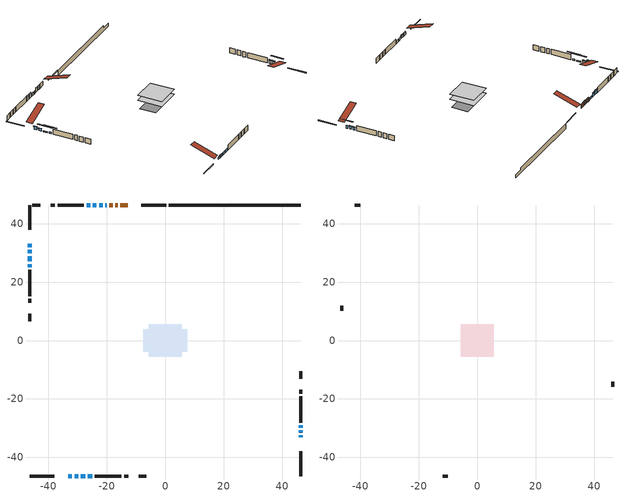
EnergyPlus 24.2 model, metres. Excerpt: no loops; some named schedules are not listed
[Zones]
conditioned space
 floor outside (Floor1 construction): -1.18,-1.18 -1.18,1.18 1.18,1.18 1.18,-1.18 z1.62
 floor outside (Floor2 construction): -0.34,-0.34 -0.34,0.34 0.34,0.34 0.34,-0.34 z1.62
 floor adiabatic (AdiabaticFloorConstruction): -5.59,-5.59 -5.59,5.59 5.59,5.59 5.59,-5.59 z1.62
 floor foundation (Slab1 construction): -7.51,-3.76 -7.51,3.76 7.51,3.76 7.51,-3.76 z-0.82
 wall outside (RimJoist1 construction): 0.3,46.34 -8.16,46.34 / -46.34,-46.34 -37.88,-46.34 / -46.34,46.34 -46.34,37.88 / 46.34,-46.34 46.34,-37.88 z1.62:1.92
 wall outside (AdiabaticWallConstruction 1): -12.89,46.34 -15.31,46.34 / -16.24,46.34 -17.08,46.34 / -18.01,46.34 -19.15,46.34 z1.62:3.65
 wall outside (AdiabaticWallConstruction): -20.07,46.34 -20.46,46.34 / -28.86,-46.34 -27.37,-46.34 / 46.34,-33.15 46.34,-32.39 / -26.44,-46.34 -24.95,-46.34 z1.62:2.84; -33.15,-46.34 -31.93,-46.34 / -31,-46.34 -29.78,-46.34 / -46.34,31 -46.34,29.78 z1.62:2.64; -46.34,33.15 -46.34,31.93 / 46.34,-31.46 46.34,-30.7 / 46.34,-29.77 46.34,-29.01 z1.62:3.04; -46.34,28.86 -46.34,27.03 z1.62:2.03; -46.34,26.1 -46.34,25.08 z1.62:2.33; -21.39,46.34 -22.61,46.34 z1.62:2.44; -23.53,46.34 -24.75,46.34 / -25.68,46.34 -26.9,46.34 z1.62:3.45
 wall outside (Wall1 construction): -27.83,46.34 -36.84,46.34 / -24.03,-46.34 -15.02,-46.34 / -46.34,24.15 -46.34,15.15 / 46.34,-28.08 46.34,-19.07 z1.62:4.06
 wall outside (Wall2 construction): -37.77,46.34 -39.12,46.34 / -14.09,-46.34 -12.74,-46.34 / -46.34,14.22 -46.34,12.87 / 46.34,-18.14 46.34,-16.79 z1.62:4.06
 wall outside (Wall4 construction): -42.77,46.34 -45.41,46.34 / -9.08,-46.34 -6.45,-46.34 / -46.34,9.21 -46.34,6.58 / 46.34,-13.14 46.34,-10.5 z1.62:4.06
 wall foundation (FoundationWall1 construction): 1.23,46.34,-0.82 1.23,46.34,1.62 41.83,46.34,1.62 41.83,46.34,0.58 46.34,46.34,0.58 46.34,46.34,-0.82
 window (WindowConstruction 9): -20.08,46.34 -20.46,46.34 z1.62:2.84
 window (WindowConstruction 5): -33.15,-46.34 -31.93,-46.34 z1.62:2.63
 window (WindowConstruction 6): -31,-46.34 -29.78,-46.34 z1.62:2.63
 window (WindowConstruction 7): -46.34,33.15 -46.34,31.93 z1.62:3.04
 window (WindowConstruction 8): -46.34,31 -46.34,29.78 z1.62:2.63
 window (WindowConstruction 14): -28.86,-46.34 -27.37,-46.34 z1.62:2.84
 window (WindowConstruction 11): 46.34,-33.15 46.34,-32.39 z1.62:2.84
 window (WindowConstruction 12): -46.34,28.86 -46.34,27.03 z1.62:2.03
 window (WindowConstruction 10): -26.44,-46.34 -24.95,-46.34 z1.62:2.84
 window (WindowConstruction 13): -46.34,26.1 -46.34,25.08 z1.62:2.33
 window (WindowConstruction): 46.34,-31.46 46.34,-30.7 z1.62:3.04
 window (WindowConstruction 1): 46.34,-29.77 46.34,-29.01 z1.62:3.04
 window (WindowConstruction 2): -21.39,46.34 -22.61,46.34 z1.62:2.43
 window (WindowConstruction 3): -23.53,46.34 -24.75,46.34 z1.62:3.45
 window (WindowConstruction 4): -25.68,46.34 -26.9,46.34 z1.62:3.45
 door (Door): -12.89,46.34 -15.31,46.34 z1.62:3.65
 door (Door 1): -16.24,46.34 -17.08,46.34 z1.62:3.65
 door (Door 2): -18.01,46.34 -19.15,46.34 z1.62:3.65
 ceiling adiabatic (AdiabaticFloorConstruction): 5.59,-5.59 5.59,5.59 -5.59,5.59 -5.59,-5.59 z1.62
attic - vented
 floor to conditioned space (Floor3 construction Reversed): -5.59,-5.59 -5.59,5.59 5.59,5.59 5.59,-5.59 z4.06
 wall outside (Wall3 construction): -40.05,46.34 -41.84,46.34 / -11.81,-46.34 -10.01,-46.34 / -46.34,11.94 -46.34,10.14 / 46.34,-15.86 46.34,-14.07 z1.62:4.06
 roof outside (Roof1 construction): -11.96,46.34,4.06 -11.96,35.45,7.69 -9.09,35.45,7.69 -9.09,46.34,4.06; -34.08,-46.34,4.06 -34.08,-35.45,7.69 -36.95,-35.45,7.69 -36.95,-46.34,4.06; -46.34,34.08,4.06 -35.45,34.08,7.69 -35.45,36.95,7.69 -46.34,36.95,4.06; 46.34,-34.08,4.06 35.45,-34.08,7.69 35.45,-36.95,7.69 46.34,-36.95,4.06
shading: -31.73,-46.34 -33.35,-46.34 -33.35,-46.75 -31.73,-46.75 z2.84; -29.58,-46.34 -31.2,-46.34 -31.2,-46.75 -29.58,-46.75 z2.84; -46.34,31.73 -46.34,33.35 -46.75,33.35 -46.75,31.73 z3.24; -46.34,29.58 -46.34,31.2 -46.75,31.2 -46.75,29.58 z2.84; 46.34,-29.75 46.34,-35.79 46.75,-35.79 46.75,-29.75 z5.48; -46.34,24.39 -46.34,31.49 -46.75,31.49 -46.75,24.39 z4.66; -46.34,22.44 -46.34,28.74 -46.75,28.74 -46.75,22.44 z4.97; 46.34,-30.5 46.34,-31.66 46.75,-31.66 46.75,-30.5 z3.24; 46.34,-28.81 46.34,-29.97 46.75,-29.97 46.75,-28.81 z3.24; -22.81,46.34 -21.19,46.34 -21.19,46.75 -22.81,46.75 z2.63; -24.96,46.34 -23.33,46.34 -23.33,46.75 -24.96,46.75 z3.65; -27.1,46.34 -25.48,46.34 -25.48,46.75 -27.1,46.75 z3.65
[Building]
Building 1: Terrain=Suburbs
[Site:Location]
Edmonton Intl AP_AB: Latitude {deg}=53.31; Longitude {deg}=-113.58; Time Zone {hr}=-7; Elevation {m}=723; Keep Site Location Information=Yes
[Site:GroundTemperature:Shallow]
-1.56185, -3.61833, -3.78302, -2.80711, 1.11059, 5.01004, 8.39065, 10.5322, 10.7141, 8.97234, 5.67794, 1.89811
[Site:WaterMainsTemperature]
Calculation Method=Schedule; Temperature Schedule=mains temperature schedule
[Material] Roughness=Rough; Thermal Absorptance=0.9
Name | Thickness {m} | Conductivity {W/m-K} | Density {kg/m3} | Specific Heat {J/kg-K} | Solar Absorptance | Visible Absorptance
asphalt or fiberglass shingles | 0.00635 | 0.162714 | 1121.4 | 1465.45 | 0.4 | 0.4
ceiling loosefill ins | 0.169333 | 0.0480833 | 16.02 | 1046.75 | 0.7 | 0.7
ceiling stud and cavity | 0.1397 | 0.137024 | 65.682 | 1177.47 | 0.7 | 0.7
concrete 4.0 in. | 0.1016 | 1.803125 | 2242.8 | 837.4 | 0.7 | 0.7
concrete 8.0 in. | 0.2032 | 1.803125 | 2242.8 | 837.4 | 0.7 | 0.7
door material | 0.04445 | 0.053851 | 512.64 | 1214.23 | 0.7 | 0.7
exterior vertical ins | 0.0133026 | 0.029427 | 32.04 | 1214.23 | 0.7 | 0.7
floor covering | 0.0127 | 0.0433444 | 54.468 | 1339.84 | 0.6 | 0.6
floor rigid ins; rim joist rigid ins; wall rigid ins | 0.051816 | 0.029427 | 32.04 | 1214.23 | 0.7 | 0.7
floor rigid ins 1; wall rigid ins 1 | 0.512978 | 0.029427 | 32.04 | 1214.23 | 0.7 | 0.7
floor stud and cavity | 0.1397 | 0.0936471 | 92.3553 | 1139.71 | 0.7 | 0.7
floor stud and cavity 1 | 0.1397 | 0.0918049 | 92.3553 | 1139.71 | 0.7 | 0.7
floor stud and cavity 2 | 0.1397 | 1.75129 | 37.0049 | 1207.88 | 0.7 | 0.7
furniture material conditioned space 1 | 0.1524 | 0.115458 | 640.8 | 1214.23 | 0.6 | 0.6
gypsum board | 0.0127 | 0.160291 | 801 | 837.4 | 0.6 | 0.6
gypsum board 1 | 0.0127 | 0.160291 | 801 | 837.4 | 0.7 | 0.7
osb sheathing 0.5 in. | 0.0127 | 0.115458 | 512.64 | 1214.23 | 0.7 | 0.7
osb sheathing 0.75 in. | 0.01905 | 0.115458 | 512.64 | 1214.23 | 0.7 | 0.7
osb sheathing 2.0 in. | 0.0508 | 0.115458 | 512.64 | 1214.23 | 0.7 | 0.7
rim joist stud and cavity | 0.0508 | 0.0413573 | 125.044 | 1163.47 | 0.6 | 0.6
wall stud and cavity | 0.1397 | 0.215597 | 139.0536 | 1170.24 | 0.7 | 0.7
wall stud and cavity 1 | 0.1397 | 0.32384 | 139.0536 | 1170.24 | 0.7 | 0.7
wall stud and cavity 2 | 0.0889 | 6.1454 | 50.32683 | 1063.81 | 0.6 | 0.6
wall stud and cavity 3 | 0.1397 | 0.111942 | 139.0536 | 1170.24 | 0.7 | 0.7
wall stud and cavity 4 | 0.0889 | 0.380278 | 52.3479 | 1209.89 | 0.7 | 0.7
wall stud and cavity 5 | 0.0889 | 0.391764 | 83.0341 | 1211.67 | 0.7 | 0.7
wood siding | 0.0254 | 0.102417 | 544.68 | 1172.36 | 0.4 | 0.4
wood siding 1 | 0.00254 | 0.102417 | 544.68 | 1172.36 | 0.4 | 0.4
wood siding 2; wood siding 3; wood siding 4 | 0.0254 | 0.102417 | 544.68 | 1172.36 | 0.7 | 0.7
[WindowMaterial:SimpleGlazingSystem]
Name | U-Factor {W/m2-K} | Solar Heat Gain Coefficient
WindowMaterial | 2.99401 | 0.54
WindowMaterial 1 | 2.94348 | 0.65
WindowMaterial 10 | 3.00537 | 0.52
WindowMaterial 11 | 5.58658 | 0.47
WindowMaterial 12 | 3.023535 | 0.5
WindowMaterial 2 | 3.00196 | 0.53
WindowMaterial 3 | 2.904297 | 0.68
WindowMaterial 4 | 2.99855 | 0.53
WindowMaterial 5 | 2.992306 | 0.55
WindowMaterial 6 | 2.929848 | 0.66
WindowMaterial 7 | 3.00991 | 0.51
WindowMaterial 8 | 3.324469 | 0.54
WindowMaterial 9 | 3.310274 | 0.62
[Construction]
AdiabaticFloorConstruction: floor stud and cavity 2, floor rigid ins 1, osb sheathing 0.75 in., floor covering
AdiabaticWallConstruction: wood siding 3, wall rigid ins 1, wall stud and cavity 4, gypsum board
AdiabaticWallConstruction 1: wood siding 4, wall rigid ins 1, wall stud and cavity 4, gypsum board
Door; Door 1; Door 2: door material
Floor1 construction: floor stud and cavity, floor rigid ins, osb sheathing 0.75 in., floor covering
Floor2 construction: floor stud and cavity 1, floor rigid ins, osb sheathing 0.75 in., floor covering
Floor3 construction Reversed: gypsum board, ceiling stud and cavity, ceiling loosefill ins
FoundationWall1 construction: concrete 8.0 in., gypsum board 1
furniture construction conditioned space 1: furniture material conditioned space 1
PartitionWallConstruction: gypsum board, wall stud and cavity 5, gypsum board
RimJoist1 construction: wood siding 2, rim joist rigid ins, osb sheathing 2.0 in., rim joist stud and cavity
Roof1 construction: asphalt or fiberglass shingles
Slab1 construction: concrete 4.0 in.
Wall1 construction: wood siding, wall rigid ins, osb sheathing 0.5 in., wall stud and cavity, gypsum board
Wall2 construction: wood siding, wall rigid ins, osb sheathing 0.5 in., wall stud and cavity 1, gypsum board
Wall3 construction: wood siding 1, wall stud and cavity 2
Wall4 construction: wood siding, osb sheathing 0.5 in., wall stud and cavity 3, gypsum board
WindowConstruction: WindowMaterial
WindowConstruction 1: WindowMaterial 1
WindowConstruction 10; WindowConstruction 14: WindowMaterial 9
WindowConstruction 11: WindowMaterial 10
WindowConstruction 12: WindowMaterial 11
WindowConstruction 13: WindowMaterial 12
WindowConstruction 2: WindowMaterial 2
WindowConstruction 3: WindowMaterial 3
WindowConstruction 4: WindowMaterial 4
WindowConstruction 5; WindowConstruction 8: WindowMaterial 5
WindowConstruction 6: WindowMaterial 6
WindowConstruction 7: WindowMaterial 7
WindowConstruction 9: WindowMaterial 8
[Zone] Multiplier=1; Part of Total Floor Area=Yes
Name | Volume {m3}
attic - vented | 73.6128
conditioned space | 606.5
[Space]
Name | Zone | Volume {m3}
attic - vented 1 | attic - vented | 73.6128
conditioned space 1 | conditioned space | 606.5
[ZoneInfiltration:EffectiveLeakageArea]
infil attic - vented 1: Zone or Space=attic - vented 1; Schedule=Always On Discrete; Effective Air Leakage Area {cm2}=4346.09; Stack Coefficient=0.000421928; Wind Coefficient=1.38784e-05
[ZoneMixing]
whole house fan mix: Zone or Space=attic - vented; Schedule=Always On Continuous; Design Flow Rate Calculation Method=Flow/Zone; Design Flow Rate {m3/s}=0; Source Zone or Space=conditioned space
[SurfaceProperty:ExposedFoundationPerimeter]
Slab1: Exposed Perimeter Calculation Method=TotalExposedPerimeter; Total Exposed Perimeter {m}=45.11
[InternalMass] Zone or ZoneList=conditioned space; Space or SpaceList=conditioned space 1
Name | Construction | Surface Area {m2}
furniture mass conditioned space 1 | furniture construction conditioned space 1 | 97.6598
partition wall mass | PartitionWallConstruction | 244.15
[Lights]
interior lighting: Zone or ZoneList or Space or SpaceList=conditioned space 1; Schedule=interior lighting schedule; Design Level Calculation Method=LightingLevel; Lighting Level {W}=343.2; Return Air Fraction=0; Fraction Radiant=0.6; Fraction Visible=0.2; Fraction Replaceable=1
[People]
occupants: Zone or ZoneList or Space or SpaceList=conditioned space 1; Number of People Schedule=occupants schedule; Number of People Calculation Method=People; Number of People=3; Fraction Radiant=0.314171; Sensible Heat Fraction=0.56303; Activity Level Schedule=occupants activity schedule; Carbon Dioxide Generation Rate {m3/s-W}=0; Enable ASHRAE 55 Comfort Warnings=No; Mean Radiant Temperature Calculation Type=EnclosureAveraged
[ElectricEquipment] Zone or ZoneList or Space or SpaceList=conditioned space 1; Design Level Calculation Method=EquipmentLevel
Name | Schedule | Design Level {W} | Fraction Latent | Fraction Radiant | Fraction Lost
clothes dryer | clothes dryer schedule | 140.772 | 0.015 | 0.081 | 0.85
clothes washer | clothes washer schedule | 32.1985 | 0.03 | 0.162 | 0.7
cooking range | cooking range schedule | 215.147 | 0.08 | 0.432 | 0.2
dishwasher | dishwasher schedule | 66.8632 | 0.3 | 0.18 | 0.4
fridge | fridge schedule | 72.9452 | 0 | 0.6 | 0
mech vent bath fan 0 | mech vent bath fan 0 schedule | 50.2 | 0 | 0 | 1
mech vent bath fan 1 | mech vent bath fan 1 schedule | 50.2 | 0 | 0 | 1
mech vent house fan | mech vent house fan schedule | 0 | 0 | 0 | 1
mech vent house fan cfis | mech vent house fan cfis schedule | 0 | 0 | 0 | 0
mech vent range fan 0 | mech vent range fan 0 schedule | 57 | 0 | 0 | 1
misc plug loads | misc plug loads schedule | 494.7 | 0.045 | 0.513 | 0.1
whole house fan | Always On Discrete | 0 | 0 | 0 | 1
[OtherEquipment] Zone or ZoneList or Space or SpaceList=conditioned space 1; Design Level Calculation Method=EquipmentLevel
Name | Fuel Type | Schedule | Design Level {W} | Fraction Latent | Fraction Radiant | Fraction Lost
clothes dryer 1 | Electricity | clothes dryer schedule | 0 | 0.015 | 0.081 | 0.85
cooking range 1 | Electricity | cooking range schedule | 0 | 0.08 | 0.432 | 0.2
general water use latent | None | general water use schedule | 62.594 | 1 | 0 | 0
general water use sensible | None | general water use schedule | -61.6891 | 0 | 0.6 | 0
mech vent house fan latent load | None | Always On Discrete | 0 | 1 | 0 | 0
mech vent house fan sensible load | None | Always On Discrete | 0 | 0 | 0 | 0
water heater energy adjustment1 | NaturalGas | Always On Discrete | 0.01 | 0 | 0 | 1
[ZoneInfiltration:DesignFlowRate] Zone or ZoneList or Space or SpaceList=conditioned space 1; Schedule=Always On Discrete; Design Flow Rate Calculation Method=Flow/Zone; Design Flow Rate {m3/s}=0
infil flow; natural vent flow; whole house fan flow
[Foundation:Kiva]
Foundation Kiva 1: Initial Indoor Air Temperature {C}=18; Wall Height Above Grade {m}=1.61998; Wall Depth Below Slab {m}=0.2032; Custom Block Material Name 1=exterior vertical ins; Custom Block Depth 1 {m}=2.43998; Custom Block X Position 1 {m}=0.2159; Custom Block Z Position 1 {m}=0
[Foundation:Kiva:Settings]
Soil Conductivity {W/m-K}=0.849921; Soil Density {kg/m3}=1842.3; Soil Specific Heat {J/kg-K}=418.7; Ground Solar Absorptivity=0.9; Ground Thermal Absorptivity=0.9; Ground Surface Roughness {m}=0.03; Far-Field Width {m}=40; Deep-Ground Boundary Condition=ZeroFlux; Deep-Ground Depth {m}=40; Minimum Cell Dimension {m}=0.2; Maximum Cell Growth Coefficient=3; Simulation Timestep=Timestep
[Exterior:Lights]
exterior lighting: Schedule=exterior lighting schedule; Design Level {W}=75.6
[Schedule:Constant]
Name | Hourly Value
Always On Continuous; mech vent house fan schedule; mech vent house fan cfis schedule; Always On Discrete | 1
occupants activity schedule | 117.228
fridge schedule | 0
[Schedule:Week:Daily]
interior lighting schedule Week Rule - Jan1-Jan27: interior lighting schedule day, interior lighting schedule day, interior lighting schedule day, interior lighting schedule day, interior lighting schedule day, interior lighting schedule day, interior lighting schedule day, interior lighting schedule default day, interior lighting schedule default day, interior lighting schedule default day, interior lighting schedule default day, interior lighting schedule default day
interior lighting schedule Week Rule - Jan28-Feb3: interior lighting schedule day, interior lighting schedule day, interior lighting schedule day, interior lighting schedule day, interior lighting schedule day 1, interior lighting schedule day 1, interior lighting schedule day 1, interior lighting schedule default day, interior lighting schedule default day, interior lighting schedule default day, interior lighting schedule default day, interior lighting schedule default day
interior lighting schedule Week Rule - Feb4-Feb24: interior lighting schedule day 1, interior lighting schedule day 1, interior lighting schedule day 1, interior lighting schedule day 1, interior lighting schedule day 1, interior lighting schedule day 1, interior lighting schedule day 1, interior lighting schedule default day, interior lighting schedule default day, interior lighting schedule default day, interior lighting schedule default day, interior lighting schedule default day
interior lighting schedule Week Rule - Feb25-Mar3: interior lighting schedule day 1, interior lighting schedule day 1, interior lighting schedule day 1, interior lighting schedule day 1, interior lighting schedule day 2, interior lighting schedule day 2, interior lighting schedule day 2, interior lighting schedule default day, interior lighting schedule default day, interior lighting schedule default day, interior lighting schedule default day, interior lighting schedule default day
interior lighting schedule Week Rule - Mar4-Mar31: interior lighting schedule day 2, interior lighting schedule day 2, interior lighting schedule day 2, interior lighting schedule day 2, interior lighting schedule day 2, interior lighting schedule day 2, interior lighting schedule day 2, interior lighting schedule default day, interior lighting schedule default day, interior lighting schedule default day, interior lighting schedule default day, interior lighting schedule default day
interior lighting schedule Week Rule - Apr1-Apr28: interior lighting schedule day 3, interior lighting schedule day 3, interior lighting schedule day 3, interior lighting schedule day 3, interior lighting schedule day 3, interior lighting schedule day 3, interior lighting schedule day 3, interior lighting schedule default day, interior lighting schedule default day, interior lighting schedule default day, interior lighting schedule default day, interior lighting schedule default day
interior lighting schedule Week Rule - Apr29-May5: interior lighting schedule day 3, interior lighting schedule day 3, interior lighting schedule day 4, interior lighting schedule day 4, interior lighting schedule day 4, interior lighting schedule day 4, interior lighting schedule day 4, interior lighting schedule default day, interior lighting schedule default day, interior lighting schedule default day, interior lighting schedule default day, interior lighting schedule default day
interior lighting schedule Week Rule - May6-May26: interior lighting schedule day 4, interior lighting schedule day 4, interior lighting schedule day 4, interior lighting schedule day 4, interior lighting schedule day 4, interior lighting schedule day 4, interior lighting schedule day 4, interior lighting schedule default day, interior lighting schedule default day, interior lighting schedule default day, interior lighting schedule default day, interior lighting schedule default day
interior lighting schedule Week Rule - May27-Jun2: interior lighting schedule day 4, interior lighting schedule day 4, interior lighting schedule day 4, interior lighting schedule day 4, interior lighting schedule day 4, interior lighting schedule day 5, interior lighting schedule day 5, interior lighting schedule default day, interior lighting schedule default day, interior lighting schedule default day, interior lighting schedule default day, interior lighting schedule default day
interior lighting schedule Week Rule - Jun3-Jun30: interior lighting schedule day 5, interior lighting schedule day 5, interior lighting schedule day 5, interior lighting schedule day 5, interior lighting schedule day 5, interior lighting schedule day 5, interior lighting schedule day 5, interior lighting schedule default day, interior lighting schedule default day, interior lighting schedule default day, interior lighting schedule default day, interior lighting schedule default day
interior lighting schedule Week Rule - Jul1-Jul28: interior lighting schedule day 6, interior lighting schedule day 6, interior lighting schedule day 6, interior lighting schedule day 6, interior lighting schedule day 6, interior lighting schedule day 6, interior lighting schedule day 6, interior lighting schedule default day, interior lighting schedule default day, interior lighting schedule default day, interior lighting schedule default day, interior lighting schedule default day
interior lighting schedule Week Rule - Jul29-Aug4: interior lighting schedule day 6, interior lighting schedule day 6, interior lighting schedule day 6, interior lighting schedule day 7, interior lighting schedule day 7, interior lighting schedule day 7, interior lighting schedule day 7, interior lighting schedule default day, interior lighting schedule default day, interior lighting schedule default day, interior lighting schedule default day, interior lighting schedule default day
interior lighting schedule Week Rule - Aug5-Aug25: interior lighting schedule day 7, interior lighting schedule day 7, interior lighting schedule day 7, interior lighting schedule day 7, interior lighting schedule day 7, interior lighting schedule day 7, interior lighting schedule day 7, interior lighting schedule default day, interior lighting schedule default day, interior lighting schedule default day, interior lighting schedule default day, interior lighting schedule default day
interior lighting schedule Week Rule - Aug26-Sep1: interior lighting schedule day 7, interior lighting schedule day 7, interior lighting schedule day 7, interior lighting schedule day 7, interior lighting schedule day 7, interior lighting schedule day 7, interior lighting schedule day 8, interior lighting schedule default day, interior lighting schedule default day, interior lighting schedule default day, interior lighting schedule default day, interior lighting schedule default day
interior lighting schedule Week Rule - Sep2-Sep29: interior lighting schedule day 8, interior lighting schedule day 8, interior lighting schedule day 8, interior lighting schedule day 8, interior lighting schedule day 8, interior lighting schedule day 8, interior lighting schedule day 8, interior lighting schedule default day, interior lighting schedule default day, interior lighting schedule default day, interior lighting schedule default day, interior lighting schedule default day
interior lighting schedule Week Rule - Sep30-Oct6: interior lighting schedule day 8, interior lighting schedule day 9, interior lighting schedule day 9, interior lighting schedule day 9, interior lighting schedule day 9, interior lighting schedule day 9, interior lighting schedule day 9, interior lighting schedule default day, interior lighting schedule default day, interior lighting schedule default day, interior lighting schedule default day, interior lighting schedule default day
interior lighting schedule Week Rule - Oct7-Oct27: interior lighting schedule day 9, interior lighting schedule day 9, interior lighting schedule day 9, interior lighting schedule day 9, interior lighting schedule day 9, interior lighting schedule day 9, interior lighting schedule day 9, interior lighting schedule default day, interior lighting schedule default day, interior lighting schedule default day, interior lighting schedule default day, interior lighting schedule default day
interior lighting schedule Week Rule - Oct28-Nov3: interior lighting schedule day 9, interior lighting schedule day 9, interior lighting schedule day 9, interior lighting schedule day 9, interior lighting schedule day 10, interior lighting schedule day 10, interior lighting schedule day 10, interior lighting schedule default day, interior lighting schedule default day, interior lighting schedule default day, interior lighting schedule default day, interior lighting schedule default day
interior lighting schedule Week Rule - Nov4-Nov24: interior lighting schedule day 10, interior lighting schedule day 10, interior lighting schedule day 10, interior lighting schedule day 10, interior lighting schedule day 10, interior lighting schedule day 10, interior lighting schedule day 10, interior lighting schedule default day, interior lighting schedule default day, interior lighting schedule default day, interior lighting schedule default day, interior lighting schedule default day
interior lighting schedule Week Rule - Nov25-Dec1: interior lighting schedule day 10, interior lighting schedule day 10, interior lighting schedule day 10, interior lighting schedule day 10, interior lighting schedule day 10, interior lighting schedule day 10, interior lighting schedule day 11, interior lighting schedule default day, interior lighting schedule default day, interior lighting schedule default day, interior lighting schedule default day, interior lighting schedule default day
interior lighting schedule Week Rule - Dec2-Dec31: interior lighting schedule day 11, interior lighting schedule day 11, interior lighting schedule day 11, interior lighting schedule day 11, interior lighting schedule day 11, interior lighting schedule day 11, interior lighting schedule day 11, interior lighting schedule default day, interior lighting schedule default day, interior lighting schedule default day, interior lighting schedule default day, interior lighting schedule default day
occupants schedule Week Rule - Jan1-Dec31: occupants schedule day, occupants schedule day, occupants schedule day, occupants schedule day, occupants schedule day, occupants schedule day, occupants schedule day, occupants schedule default day, occupants schedule default day, occupants schedule default day, occupants schedule default day, occupants schedule default day
clothes dryer schedule Week Rule - Jan1-Dec31: clothes dryer schedule day, clothes dryer schedule day, clothes dryer schedule day, clothes dryer schedule day, clothes dryer schedule day, clothes dryer schedule day, clothes dryer schedule day, clothes dryer schedule default day, clothes dryer schedule default day, clothes dryer schedule default day, clothes dryer schedule default day, clothes dryer schedule default day
clothes washer schedule Week Rule - Jan1-Dec31: clothes washer schedule day, clothes washer schedule day, clothes washer schedule day, clothes washer schedule day, clothes washer schedule day, clothes washer schedule day, clothes washer schedule day, clothes washer schedule default day, clothes washer schedule default day, clothes washer schedule default day, clothes washer schedule default day, clothes washer schedule default day
cooking range schedule Week Rule - Jan1-Dec31: cooking range schedule day, cooking range schedule day, cooking range schedule day, cooking range schedule day, cooking range schedule day, cooking range schedule day, cooking range schedule day, cooking range schedule default day, cooking range schedule default day, cooking range schedule default day, cooking range schedule default day, cooking range schedule default day
dishwasher schedule Week Rule - Jan1-Dec31: dishwasher schedule day, dishwasher schedule day, dishwasher schedule day, dishwasher schedule day, dishwasher schedule day, dishwasher schedule day, dishwasher schedule day, dishwasher schedule default day, dishwasher schedule default day, dishwasher schedule default day, dishwasher schedule default day, dishwasher schedule default day
mech vent bath fan 0 schedule Week Rule - Jan1-Dec31: mech vent bath fan 0 schedule day, mech vent bath fan 0 schedule day, mech vent bath fan 0 schedule day, mech vent bath fan 0 schedule day, mech vent bath fan 0 schedule day, mech vent bath fan 0 schedule day, mech vent bath fan 0 schedule day, mech vent bath fan 0 schedule default day, mech vent bath fan 0 schedule default day, mech vent bath fan 0 schedule default day, mech vent bath fan 0 schedule default day, mech vent bath fan 0 schedule default day
mech vent bath fan 1 schedule Week Rule - Jan1-Dec31: mech vent bath fan 1 schedule day, mech vent bath fan 1 schedule day, mech vent bath fan 1 schedule day, mech vent bath fan 1 schedule day, mech vent bath fan 1 schedule day, mech vent bath fan 1 schedule day, mech vent bath fan 1 schedule day, mech vent bath fan 1 schedule default day, mech vent bath fan 1 schedule default day, mech vent bath fan 1 schedule default day, mech vent bath fan 1 schedule default day, mech vent bath fan 1 schedule default day
mech vent range fan 0 schedule Week Rule - Jan1-Dec31: mech vent range fan 0 schedule day, mech vent range fan 0 schedule day, mech vent range fan 0 schedule day, mech vent range fan 0 schedule day, mech vent range fan 0 schedule day, mech vent range fan 0 schedule day, mech vent range fan 0 schedule day, mech vent range fan 0 schedule default day, mech vent range fan 0 schedule default day, mech vent range fan 0 schedule default day, mech vent range fan 0 schedule default day, mech vent range fan 0 schedule default day
misc plug loads schedule Week Rule - Jan1-Dec31: misc plug loads schedule day, misc plug loads schedule day, misc plug loads schedule day, misc plug loads schedule day, misc plug loads schedule day, misc plug loads schedule day, misc plug loads schedule day, misc plug loads schedule default day, misc plug loads schedule default day, misc plug loads schedule default day, misc plug loads schedule default day, misc plug loads schedule default day
general water use schedule Week Rule - Jan1-Dec31: general water use schedule day, general water use schedule day, general water use schedule day, general water use schedule day, general water use schedule day, general water use schedule day, general water use schedule day, general water use schedule default day, general water use schedule default day, general water use schedule default day, general water use schedule default day, general water use schedule default day
exterior lighting schedule Week Rule - Jan1-Jan27: exterior lighting schedule day, exterior lighting schedule day, exterior lighting schedule day, exterior lighting schedule day, exterior lighting schedule day, exterior lighting schedule day, exterior lighting schedule day, exterior lighting schedule default day, exterior lighting schedule default day, exterior lighting schedule default day, exterior lighting schedule default day, exterior lighting schedule default day
exterior lighting schedule Week Rule - Jan28-Feb3: exterior lighting schedule day, exterior lighting schedule day, exterior lighting schedule day, exterior lighting schedule day, exterior lighting schedule day 1, exterior lighting schedule day 1, exterior lighting schedule day 1, exterior lighting schedule default day, exterior lighting schedule default day, exterior lighting schedule default day, exterior lighting schedule default day, exterior lighting schedule default day
exterior lighting schedule Week Rule - Feb4-Feb24: exterior lighting schedule day 1, exterior lighting schedule day 1, exterior lighting schedule day 1, exterior lighting schedule day 1, exterior lighting schedule day 1, exterior lighting schedule day 1, exterior lighting schedule day 1, exterior lighting schedule default day, exterior lighting schedule default day, exterior lighting schedule default day, exterior lighting schedule default day, exterior lighting schedule default day
exterior lighting schedule Week Rule - Feb25-Mar3: exterior lighting schedule day 1, exterior lighting schedule day 1, exterior lighting schedule day 1, exterior lighting schedule day 1, exterior lighting schedule day 2, exterior lighting schedule day 2, exterior lighting schedule day 2, exterior lighting schedule default day, exterior lighting schedule default day, exterior lighting schedule default day, exterior lighting schedule default day, exterior lighting schedule default day
exterior lighting schedule Week Rule - Mar4-Mar31: exterior lighting schedule day 2, exterior lighting schedule day 2, exterior lighting schedule day 2, exterior lighting schedule day 2, exterior lighting schedule day 2, exterior lighting schedule day 2, exterior lighting schedule day 2, exterior lighting schedule default day, exterior lighting schedule default day, exterior lighting schedule default day, exterior lighting schedule default day, exterior lighting schedule default day
exterior lighting schedule Week Rule - Apr1-Apr28: exterior lighting schedule day 3, exterior lighting schedule day 3, exterior lighting schedule day 3, exterior lighting schedule day 3, exterior lighting schedule day 3, exterior lighting schedule day 3, exterior lighting schedule day 3, exterior lighting schedule default day, exterior lighting schedule default day, exterior lighting schedule default day, exterior lighting schedule default day, exterior lighting schedule default day
exterior lighting schedule Week Rule - Apr29-May5: exterior lighting schedule day 3, exterior lighting schedule day 3, exterior lighting schedule day 4, exterior lighting schedule day 4, exterior lighting schedule day 4, exterior lighting schedule day 4, exterior lighting schedule day 4, exterior lighting schedule default day, exterior lighting schedule default day, exterior lighting schedule default day, exterior lighting schedule default day, exterior lighting schedule default day
exterior lighting schedule Week Rule - May6-May26: exterior lighting schedule day 4, exterior lighting schedule day 4, exterior lighting schedule day 4, exterior lighting schedule day 4, exterior lighting schedule day 4, exterior lighting schedule day 4, exterior lighting schedule day 4, exterior lighting schedule default day, exterior lighting schedule default day, exterior lighting schedule default day, exterior lighting schedule default day, exterior lighting schedule default day
exterior lighting schedule Week Rule - May27-Jun2: exterior lighting schedule day 4, exterior lighting schedule day 4, exterior lighting schedule day 4, exterior lighting schedule day 4, exterior lighting schedule day 4, exterior lighting schedule day 5, exterior lighting schedule day 5, exterior lighting schedule default day, exterior lighting schedule default day, exterior lighting schedule default day, exterior lighting schedule default day, exterior lighting schedule default day
exterior lighting schedule Week Rule - Jun3-Jun30: exterior lighting schedule day 5, exterior lighting schedule day 5, exterior lighting schedule day 5, exterior lighting schedule day 5, exterior lighting schedule day 5, exterior lighting schedule day 5, exterior lighting schedule day 5, exterior lighting schedule default day, exterior lighting schedule default day, exterior lighting schedule default day, exterior lighting schedule default day, exterior lighting schedule default day
exterior lighting schedule Week Rule - Jul1-Jul28: exterior lighting schedule day 6, exterior lighting schedule day 6, exterior lighting schedule day 6, exterior lighting schedule day 6, exterior lighting schedule day 6, exterior lighting schedule day 6, exterior lighting schedule day 6, exterior lighting schedule default day, exterior lighting schedule default day, exterior lighting schedule default day, exterior lighting schedule default day, exterior lighting schedule default day
exterior lighting schedule Week Rule - Jul29-Aug4: exterior lighting schedule day 6, exterior lighting schedule day 6, exterior lighting schedule day 6, exterior lighting schedule day 7, exterior lighting schedule day 7, exterior lighting schedule day 7, exterior lighting schedule day 7, exterior lighting schedule default day, exterior lighting schedule default day, exterior lighting schedule default day, exterior lighting schedule default day, exterior lighting schedule default day
[Schedule:Year]
interior lighting schedule: interior lighting schedule Week Rule - Jan1-Jan27, 1, 1, 1, 27, interior lighting schedule Week Rule - Jan28-Feb3, 1, 28, 2, 3, interior lighting schedule Week Rule - Feb4-Feb24, 2, 4, 2, 24, interior lighting schedule Week Rule - Feb25-Mar3, 2, 25, 3, 3, interior lighting schedule Week Rule - Mar4-Mar31, 3, 4, 3, 31, interior lighting schedule Week Rule - Apr1-Apr28, 4, 1, 4, 28, interior lighting schedule Week Rule - Apr29-May5, 4, 29, 5, 5, interior lighting schedule Week Rule - May6-May26, 5, 6, 5, 26, interior lighting schedule Week Rule - May27-Jun2, 5, 27, 6, 2, interior lighting schedule Week Rule - Jun3-Jun30, 6, 3, 6, 30, interior lighting schedule Week Rule - Jul1-Jul28, 7, 1, 7, 28, interior lighting schedule Week Rule - Jul29-Aug4, 7, 29, 8, 4, interior lighting schedule Week Rule - Aug5-Aug25, 8, 5, 8, 25, interior lighting schedule Week Rule - Aug26-Sep1, 8, 26, 9, 1, interior lighting schedule Week Rule - Sep2-Sep29, 9, 2, 9, 29, interior lighting schedule Week Rule - Sep30-Oct6, 9, 30, 10, 6, interior lighting schedule Week Rule - Oct7-Oct27, 10, 7, 10, 27, interior lighting schedule Week Rule - Oct28-Nov3, 10, 28, 11, 3, interior lighting schedule Week Rule - Nov4-Nov24, 11, 4, 11, 24, interior lighting schedule Week Rule - Nov25-Dec1, 11, 25, 12, 1, interior lighting schedule Week Rule - Dec2-Dec31, 12, 2, 12, 31
occupants schedule: occupants schedule Week Rule - Jan1-Dec31, 1, 1, 12, 31
clothes dryer schedule: clothes dryer schedule Week Rule - Jan1-Dec31, 1, 1, 12, 31
clothes washer schedule: clothes washer schedule Week Rule - Jan1-Dec31, 1, 1, 12, 31
cooking range schedule: cooking range schedule Week Rule - Jan1-Dec31, 1, 1, 12, 31
dishwasher schedule: dishwasher schedule Week Rule - Jan1-Dec31, 1, 1, 12, 31
mech vent bath fan 0 schedule: mech vent bath fan 0 schedule Week Rule - Jan1-Dec31, 1, 1, 12, 31
mech vent bath fan 1 schedule: mech vent bath fan 1 schedule Week Rule - Jan1-Dec31, 1, 1, 12, 31
mech vent range fan 0 schedule: mech vent range fan 0 schedule Week Rule - Jan1-Dec31, 1, 1, 12, 31
misc plug loads schedule: misc plug loads schedule Week Rule - Jan1-Dec31, 1, 1, 12, 31
general water use schedule: general water use schedule Week Rule - Jan1-Dec31, 1, 1, 12, 31
exterior lighting schedule: exterior lighting schedule Week Rule - Jan1-Jan27, 1, 1, 1, 27, exterior lighting schedule Week Rule - Jan28-Feb3, 1, 28, 2, 3, exterior lighting schedule Week Rule - Feb4-Feb24, 2, 4, 2, 24, exterior lighting schedule Week Rule - Feb25-Mar3, 2, 25, 3, 3, exterior lighting schedule Week Rule - Mar4-Mar31, 3, 4, 3, 31, exterior lighting schedule Week Rule - Apr1-Apr28, 4, 1, 4, 28, exterior lighting schedule Week Rule - Apr29-May5, 4, 29, 5, 5, exterior lighting schedule Week Rule - May6-May26, 5, 6, 5, 26, exterior lighting schedule Week Rule - May27-Jun2, 5, 27, 6, 2, exterior lighting schedule Week Rule - Jun3-Jun30, 6, 3, 6, 30, exterior lighting schedule Week Rule - Jul1-Jul28, 7, 1, 7, 28, exterior lighting schedule Week Rule - Jul29-Aug4, 7, 29, 8, 4, exterior lighting schedule Week Rule - Aug5-Aug25, 8, 5, 8, 25, exterior lighting schedule Week Rule - Aug26-Sep1, 8, 26, 9, 1, exterior lighting schedule Week Rule - Sep2-Sep29, 9, 2, 9, 29, exterior lighting schedule Week Rule - Sep30-Oct6, 9, 30, 10, 6, exterior lighting schedule Week Rule - Oct7-Oct27, 10, 7, 10, 27, exterior lighting schedule Week Rule - Oct28-Nov3, 10, 28, 11, 3, exterior lighting schedule Week Rule - Nov4-Nov24, 11, 4, 11, 24, exterior lighting schedule Week Rule - Nov25-Dec1, 11, 25, 12, 1, exterior lighting schedule Week Rule - Dec2-Dec31, 12, 2, 12, 31
[Schedule:Compact]
mains temperature schedule: Through: 01/01, For: AllDays, Until: 24:00, 3.97167, Through: 01/02, For: AllDays, Until: 24:00, 3.90778, Through: 01/03, For: AllDays, Until: 24:00, 3.84556, Through: 01/04, For: AllDays, Until: 24:00, 3.78389, Through: 01/05, For: AllDays, Until: 24:00, 3.72278, Through: 01/06, For: AllDays, Until: 24:00, 3.66278, Through: 01/07, For: AllDays, Until: 24:00, 3.60389, Through: 01/08, For: AllDays, Until: 24:00, 3.54556, Through: 01/09, For: AllDays, Until: 24:00, 3.48833, Through: 01/10, For: AllDays, Until: 24:00, 3.43167, Through: 01/11, For: AllDays, Until: 24:00, 3.37611, Through: 01/12, For: AllDays, Until: 24:00, 3.32167, Through: 01/13, For: AllDays, Until: 24:00, 3.26833, Through: 01/14, For: AllDays, Until: 24:00, 3.21556, Through: 01/15, For: AllDays, Until: 24:00, 3.16444, Through: 01/16, For: AllDays, Until: 24:00, 3.11389, Through: 01/17, For: AllDays, Until: 24:00, 3.06444, Through: 01/18, For: AllDays, Until: 24:00, 3.01611, Through: 01/19, For: AllDays, Until: 24:00, 2.96889, Through: 01/20, For: AllDays, Until: 24:00, 2.92278, Through: 01/21, For: AllDays, Until: 24:00, 2.87722, Through: 01/22, For: AllDays, Until: 24:00, 2.83333, Through: 01/23, For: AllDays, Until: 24:00, 2.79056, Through: 01/24, For: AllDays, Until: 24:00, 2.74889, Through: 01/25, For: AllDays, Until: 24:00, 2.70833, Through: 01/26, For: AllDays, Until: 24:00, 2.66889, Through: 01/27, For: AllDays, Until: 24:00, 2.63056, Through: 01/28, For: AllDays, Until: 24:00, 2.59333, Through: 01/29, For: AllDays, Until: 24:00, 2.55778, Through: 01/30, For: AllDays, Until: 24:00, 2.52278, Through: 01/31, For: AllDays, Until: 24:00, 2.48944, Through: 02/01, For: AllDays, Until: 24:00, 2.45722, Through: 02/02, For: AllDays, Until: 24:00, 2.42611, Through: 02/03, For: AllDays, Until: 24:00, 2.39667, Through: 02/04, For: AllDays, Until: 24:00, 2.36833, Through: 02/05, For: AllDays, Until: 24:00, 2.34111, Through: 02/06, For: AllDays, Until: 24:00, 2.315, Through: 02/07, For: AllDays, Until: 24:00, 2.29056, Through: 02/08, For: AllDays, Until: 24:00, 2.26722, Through: 02/09, For: AllDays, Until: 24:00, 2.245, Through: 02/10, For: AllDays, Until: 24:00, 2.22444, Through: 02/11, For: AllDays, Until: 24:00, 2.20444, Through: 02/12, For: AllDays, Until: 24:00, 2.18667, Through: 02/13, For: AllDays, Until: 24:00, 2.17, Through: 02/14, For: AllDays, Until: 24:00, 2.15444, Through: 02/15, For: AllDays, Until: 24:00, 2.14, Through: 02/16, For: AllDays, Until: 24:00, 2.12722, Through: 02/17, For: AllDays, Until: 24:00, 2.11556, Through: 02/18, For: AllDays, Until: 24:00, 2.10556, Through: 02/19, For: AllDays, Until: 24:00, 2.09667, Through: 02/20, For: AllDays, Until: 24:00, 2.08889, Through: 02/21, For: AllDays, Until: 24:00, 2.08278, Through: 02/22, For: AllDays, Until: 24:00, 2.07833, Through: 02/23, For: AllDays, Until: 24:00, 2.07444, Through: 02/24, For: AllDays, Until: 24:00, 2.07278, Through: 02/25, For: AllDays, Until: 24:00, 2.07167, Through: 02/26, For: AllDays, Until: 24:00, 2.07222, Through: 02/27, For: AllDays, Until: 24:00, 2.07444, Through: 02/28, For: AllDays, Until: 24:00, 2.07778, Through: 03/01, For: AllDays, Until: 24:00, 2.08222, Through: 03/02, For: AllDays, Until: 24:00, 2.08833, Through: 03/03, For: AllDays, Until: 24:00, 2.09556, Through: 03/04, For: AllDays, Until: 24:00, 2.10444, Through: 03/05, For: AllDays, Until: 24:00, 2.11444, Through: 03/06, For: AllDays, Until: 24:00, 2.12556, Through: 03/07, For: AllDays, Until: 24:00, 2.13833, Through: 03/08, For: AllDays, Until: 24:00, 2.15278, Through: 03/09, For: AllDays, Until: 24:00, 2.16778, Through: 03/10, For: AllDays, Until: 24:00, 2.18444, Through: 03/11, For: AllDays, Until: 24:00, 2.20278, Through: 03/12, For: AllDays, Until: 24:00, 2.22167, Through: 03/13, For: AllDays, Until: 24:00, 2.24278, Through: 03/14, For: AllDays, Until: 24:00, 2.26444, Through: 03/15, For: AllDays, Until: 24:00, 2.28778, Through: 03/16, For: AllDays, Until: 24:00, 2.31222, Through: 03/17, For: AllDays, Until: 24:00, 2.33778, Through: 03/18, For: AllDays, Until: 24:00, 2.365, Through: 03/19, For: AllDays, Until: 24:00, 2.39333, Through: 03/20, For: AllDays, Until: 24:00, 2.42278, Through: 03/21, For: AllDays, Until: 24:00, 2.45389, Through: 03/22, For: AllDays, Until: 24:00, 2.48611, Through: 03/23, For: AllDays, Until: 24:00, 2.51889, Through: 03/24, For: AllDays, Until: 24:00, 2.55389, Through: 03/25, For: AllDays, Until: 24:00, 2.58944, Through: 03/26, For: AllDays, Until: 24:00, 2.62611, Through: 03/27, For: AllDays, Until: 24:00, 2.66444, Through: 03/28, For: AllDays, Until: 24:00, 2.70389, Through: 03/29, For: AllDays, Until: 24:00, 2.74389, Through: 03/30, For: AllDays, Until: 24:00, 2.78556, Through: 03/31, For: AllDays, Until: 24:00, 2.82833, Through: 04/01, For: AllDays, Until: 24:00, 2.87222, Through: 04/02, For: AllDays, Until: 24:00, 2.91722, Through: 04/03, For: AllDays, Until: 24:00, 2.96333, Through: 04/04, For: AllDays, Until: 24:00, 3.01056, Through: 04/05, For: AllDays, Until: 24:00, 3.05889, Through: 04/06, For: AllDays, Until: 24:00, 3.10833, Through: 04/07, For: AllDays, Until: 24:00, 3.15833, Through: 04/08, For: AllDays, Until: 24:00, 3.21, Through: 04/09, For: AllDays, Until: 24:00, 3.26222, Through: 04/10, For: AllDays, Until: 24:00, 3.31556, Through: 04/11, For: AllDays, Until: 24:00, 3.37, Through: 04/12, For: AllDays, Until: 24:00, 3.42556, Through: 04/13, For: AllDays, Until: 24:00, 3.48167, Through: 04/14, For: AllDays, Until: 24:00, 3.53889, Through: 04/15, For: AllDays, Until: 24:00, 3.59722, Through: 04/16, For: AllDays, Until: 24:00, 3.65611, Through: 04/17, For: AllDays, Until: 24:00, 3.71611, Through: 04/18, For: AllDays, Until: 24:00, 3.77667, Through: 04/19, For: AllDays, Until: 24:00, 3.83833, Through: 04/20, For: AllDays, Until: 24:00, 3.90111, Through: 04/21, For: AllDays, Until: 24:00, 3.96444, Through: 04/22, For: AllDays, Until: 24:00, 4.02833, Through: 04/23, For: AllDays, Until: 24:00, 4.09333, Through: 04/24, For: AllDays, Until: 24:00, 4.15889, Through: 04/25, For: AllDays, Until: 24:00, 4.225, Through: 04/26, For: AllDays, Until: 24:00, 4.29222, Through: 04/27, For: AllDays, Until: 24:00, 4.36, Through: 04/28, For: AllDays, Until: 24:00, 4.42833, Through: 04/29, For: AllDays, Until: 24:00, 4.49722, Through: 04/30, For: AllDays, Until: 24:00, 4.56667, Through: 05/01, For: AllDays, Until: 24:00, 4.63722, Through: 05/02, For: AllDays, Until: 24:00, 4.70833, Through: 05/03, For: AllDays, Until: 24:00, 4.77944, Through: 05/04, For: AllDays, Until: 24:00, 4.85167, Through: 05/05, For: AllDays, Until: 24:00, 4.92389, Through: 05/06, For: AllDays, Until: 24:00, 4.99722, Through: 05/07, For: AllDays, Until: 24:00, 5.07056, Through: 05/08, For: AllDays, Until: 24:00, 5.145, Through: 05/09, For: AllDays, Until: 24:00, 5.21944, Through: 05/10, For: AllDays, Until: 24:00, 5.29389, Through: 05/11, For: AllDays, Until: 24:00, 5.36944, Through: 05/12, For: AllDays, Until: 24:00, 5.445, Through: 05/13, For: AllDays, Until: 24:00, 5.52111, Through: 05/14, For: AllDays, Until: 24:00, 5.59722, Through: 05/15, For: AllDays, Until: 24:00, 5.67389, Through: 05/16, For: AllDays, Until: 24:00, 5.75056, Through: 05/17, For: AllDays, Until: 24:00, 5.82778, Through: 05/18, For: AllDays, Until: 24:00, 5.90556, Through: 05/19, For: AllDays, Until: 24:00, 5.98278, Through: 05/20, For: AllDays, Until: 24:00, 6.06056, Through: 05/21, For: AllDays, Until: 24:00, 6.13889, Through: 05/22, For: AllDays, Until: 24:00, 6.21667, Through: 05/23, For: AllDays, Until: 24:00, 6.295, Through: 05/24, For: AllDays, Until: 24:00, 6.37333, Through: 05/25, For: AllDays, Until: 24:00, 6.45222, Through: 05/26, For: AllDays, Until: 24:00, 6.53056, Through: 05/27, For: AllDays, Until: 24:00, 6.60889, Through: 05/28, For: AllDays, Until: 24:00, 6.68778, Through: 05/29, For: AllDays, Until: 24:00, 6.76611, Through: 05/30, For: AllDays, Until: 24:00, 6.84444, Through: 05/31, For: AllDays, Until: 24:00, 6.92278, Through: 06/01, For: AllDays, Until: 24:00, 7.00111, Through: 06/02, For: AllDays, Until: 24:00, 7.07944, Through: 06/03, For: AllDays, Until: 24:00, 7.15778, Through: 06/04, For: AllDays, Until: 24:00, 7.23556, Through: 06/05, For: AllDays, Until: 24:00, 7.31333, Through: 06/06, For: AllDays, Until: 24:00, 7.39056, Through: 06/07, For: AllDays, Until: 24:00, 7.46833, Through: 06/08, For: AllDays, Until: 24:00, 7.545, Through: 06/09, For: AllDays, Until: 24:00, 7.62222, Through: 06/10, For: AllDays, Until: 24:00, 7.69833, Through: 06/11, For: AllDays, Until: 24:00, 7.775, Through: 06/12, For: AllDays, Until: 24:00, 7.85056, Through: 06/13, For: AllDays, Until: 24:00, 7.92611, Through: 06/14, For: AllDays, Until: 24:00, 8.00111, Through: 06/15, For: AllDays, Until: 24:00, 8.07611, Through: 06/16, For: AllDays, Until: 24:00, 8.15056, Through: 06/17, For: AllDays, Until: 24:00, 8.22389, Through: 06/18, For: AllDays, Until: 24:00, 8.29778, Through: 06/19, For: AllDays, Until: 24:00, 8.37056, Through: 06/20, For: AllDays, Until: 24:00, 8.44278, Through: 06/21, For: AllDays, Until: 24:00, 8.51444, Through: 06/22, For: AllDays, Until: 24:00, 8.58611, Through: 06/23, For: AllDays, Until: 24:00, 8.65667, Through: 06/24, For: AllDays, Until: 24:00, 8.72667, Through: 06/25, For: AllDays, Until: 24:00, 8.79611, Through: 06/26, For: AllDays, Until: 24:00, 8.865, Through: 06/27, For: AllDays, Until: 24:00, 8.93333, Through: 06/28, For: AllDays, Until: 24:00, 9.00056, Through: 06/29, For: AllDays, Until: 24:00, 9.06778, Through: 06/30, For: AllDays, Until: 24:00, 9.13333, Through: 07/01, For: AllDays, Until: 24:00, 9.19889, Through: 07/02, For: AllDays, Until: 24:00, 9.26333, Through: 07/03, For: AllDays, Until: 24:00, 9.32722, Through: 07/04, For: AllDays, Until: 24:00, 9.39056, Through: 07/05, For: AllDays, Until: 24:00, 9.45278, Through: 07/06, For: AllDays, Until: 24:00, 9.51389, Through: 07/07, For: AllDays, Until: 24:00, 9.57444, Through: 07/08, For: AllDays, Until: 24:00, 9.63389, Through: 07/09, For: AllDays, Until: 24:00, 9.69278, Through: 07/10, For: AllDays, Until: 24:00, 9.75056, Through: 07/11, For: AllDays, Until: 24:00, 9.80778, Through: 07/12, For: AllDays, Until: 24:00, 9.86333, Through: 07/13, For: AllDays, Until: 24:00, 9.91833, Through: 07/14, For: AllDays, Until: 24:00, 9.97278, Through: 07/15, For: AllDays, Until: 24:00, 10.0256, Through: 07/16, For: AllDays, Until: 24:00, 10.0778, Through: 07/17, For: AllDays, Until: 24:00, 10.1289, Through: 07/18, For: AllDays, Until: 24:00, 10.1789, Through: 07/19, For: AllDays, Until: 24:00, 10.2278, Through: 07/20, For: AllDays, Until: 24:00, 10.2756, Through: 07/21, For: AllDays, Until: 24:00, 10.3222, Through: 07/22, For: AllDays, Until: 24:00, 10.3683, Through: 07/23, For: AllDays, Until: 24:00, 10.4128, Through: 07/24, For: AllDays, Until: 24:00, 10.4561, Through: 07/25, For: AllDays, Until: 24:00, 10.4989, Through: 07/26, For: AllDays, Until: 24:00, 10.54, Through: 07/27, For: AllDays, Until: 24:00, 10.58, Through: 07/28, For: AllDays, Until: 24:00, 10.6189, Through: 07/29, For: AllDays, Until: 24:00, 10.6567, Through: 07/30, For: AllDays, Until: 24:00, 10.6928, Through: 07/31, For: AllDays, Until: 24:00, 10.7283, Through: 08/01, For: AllDays, Until: 24:00, 10.7622, Through: 08/02, For: AllDays, Until: 24:00, 10.7956, Through: 08/03, For: AllDays, Until: 24:00, 10.8272, Through: 08/04, For: AllDays, Until: 24:00, 10.8572, Through: 08/05, For: AllDays, Until: 24:00, 10.8867, Through: 08/06, For: AllDays, Until: 24:00, 10.9144, Through: 08/07, For: AllDays, Until: 24:00, 10.9411, Through: 08/08, For: AllDays, Until: 24:00, 10.9667, Through: 08/09, For: AllDays, Until: 24:00, 10.9906, Through: 08/10, For: AllDays, Until: 24:00, 11.0133, Through: 08/11, For: AllDays, Until: 24:00, 11.035, Through: 08/12, For: AllDays, Until: 24:00, 11.055, Through: 08/13, For: AllDays, Until: 24:00, 11.0739, Through: 08/14, For: AllDays, Until: 24:00, 11.0917, Through: 08/15, For: AllDays, Until: 24:00, 11.1078, Through: 08/16, For: AllDays, Until: 24:00, 11.1228, Through: 08/17, For: AllDays, Until: 24:00, 11.1361, Through: 08/18, For: AllDays, Until: 24:00, 11.1483, Through: 08/19, For: AllDays, Until: 24:00, 11.1594, Through: 08/20, For: AllDays, Until: 24:00, 11.1689, Through: 08/21, For: AllDays, Until: 24:00, 11.1772, Through: 08/22, For: AllDays, Until: 24:00, 11.1844, Through: 08/23, For: AllDays, Until: 24:00, 11.19, Through: 08/24, For: AllDays, Until: 24:00, 11.1939, Through: 08/25, For: AllDays, Until: 24:00, 11.1967, Through: 08/26, For: AllDays, Until: 24:00, 11.1983, Through: 08/27, For: AllDays, Until: 24:00, 11.1983, Through: 08/28, For: AllDays, Until: 24:00, 11.1972, Through: 08/29, For: AllDays, Until: 24:00, 11.195, Through: 08/30, For: AllDays, Until: 24:00, 11.1911, Through: 08/31, For: AllDays, Until: 24:00, 11.1856, Through: 09/01, For: AllDays, Until: 24:00, 11.1789, Through: 09/02, For: AllDays, Until: 24:00, 11.1711, Through: 09/03, For: AllDays, Until: 24:00, 11.1617, Through: 09/04, For: AllDays, Until: 24:00, 11.1511, Through: 09/05, For: AllDays, Until: 24:00, 11.1394, Through: 09/06, For: AllDays, Until: 24:00, 11.1261, Through: 09/07, For: AllDays, Until: 24:00, 11.1111, Through: 09/08, For: AllDays, Until: 24:00, 11.0956, Through: 09/09, For: AllDays, Until: 24:00, 11.0778, Through: 09/10, For: AllDays, Until: 24:00, 11.0594, Through: 09/11, For: AllDays, Until: 24:00, 11.0394, Through: 09/12, For: AllDays, Until: 24:00, 11.0183, Through: 09/13, For: AllDays, Until: 24:00, 10.9961, Through: 09/14, For: AllDays, Until: 24:00, 10.9722, Through: 09/15, For: AllDays, Until: 24:00, 10.9472, Through: 09/16, For: AllDays, Until: 24:00, 10.9206, Through: 09/17, For: AllDays, Until: 24:00, 10.8928, Through: 09/18, For: AllDays, Until: 24:00, 10.8639, Through: 09/19, For: AllDays, Until: 24:00, 10.8339, Through: 09/20, For: AllDays, Until: 24:00, 10.8028, Through: 09/21, For: AllDays, Until: 24:00, 10.77, Through: 09/22, For: AllDays, Until: 24:00, 10.7361, Through: 09/23, For: AllDays, Until: 24:00, 10.7011, Through: 09/24, For: AllDays, Until: 24:00, 10.665, Through: 09/25, For: AllDays, Until: 24:00, 10.6272, Through: 09/26, For: AllDays, Until: 24:00, 10.5889, Through: 09/27, For: AllDays, Until: 24:00, 10.5489, Through: 09/28, For: AllDays, Until: 24:00, 10.5078, Through: 09/29, For: AllDays, Until: 24:00, 10.4661, Through: 09/30, For: AllDays, Until: 24:00, 10.4228, Through: 10/01, For: AllDays, Until: 24:00, 10.3783, Through: 10/02, For: AllDays, Until: 24:00, 10.3328, Through: 10/03, For: AllDays, Until: 24:00, 10.2861, Through: 10/04, For: AllDays, Until: 24:00, 10.2383, Through: 10/05, For: AllDays, Until: 24:00, 10.19, Through: 10/06, For: AllDays, Until: 24:00, 10.14, Through: 10/07, For: AllDays, Until: 24:00, 10.0894, Through: 10/08, For: AllDays, Until: 24:00, 10.0372, Through: 10/09, For: AllDays, Until: 24:00, 9.98444, Through: 10/10, For: AllDays, Until: 24:00, 9.93056, Through: 10/11, For: AllDays, Until: 24:00, 9.87611, Through: 10/12, For: AllDays, Until: 24:00, 9.82, Through: 10/13, For: AllDays, Until: 24:00, 9.76333, Through: 10/14, For: AllDays, Until: 24:00, 9.70611, Through: 10/15, For: AllDays, Until: 24:00, 9.64722, Through: 10/16, For: AllDays, Until: 24:00, 9.58778, Through: 10/17, For: AllDays, Until: 24:00, 9.52778, Through: 10/18, For: AllDays, Until: 24:00, 9.46667, Through: 10/19, For: AllDays, Until: 24:00, 9.40444, Through: 10/20, For: AllDays, Until: 24:00, 9.34167, Through: 10/21, For: AllDays, Until: 24:00, 9.27778, Through: 10/22, For: AllDays, Until: 24:00, 9.21333, Through: 10/23, For: AllDays, Until: 24:00, 9.14833, Through: 10/24, For: AllDays, Until: 24:00, 9.08222, Through: 10/25, For: AllDays, Until: 24:00, 9.01556, Through: 10/26, For: AllDays, Until: 24:00, 8.94833, Through: 10/27, For: AllDays, Until: 24:00, 8.88056, Through: 10/28, For: AllDays, Until: 24:00, 8.81167, Through: 10/29, For: AllDays, Until: 24:00, 8.74222, Through: 10/30, For: AllDays, Until: 24:00, 8.67222, Through: 10/31, For: AllDays, Until: 24:00, 8.60167, Through: 11/01, For: AllDays, Until: 24:00, 8.53056, Through: 11/02, For: AllDays, Until: 24:00, 8.45889, Through: 11/03, For: AllDays, Until: 24:00, 8.38667, Through: 11/04, For: AllDays, Until: 24:00, 8.31389, Through: 11/05, For: AllDays, Until: 24:00, 8.24056, Through: 11/06, For: AllDays, Until: 24:00, 8.16667, Through: 11/07, For: AllDays, Until: 24:00, 8.09278, Through: 11/08, For: AllDays, Until: 24:00, 8.01833, Through: 11/09, For: AllDays, Until: 24:00, 7.94278, Through: 11/10, For: AllDays, Until: 24:00, 7.86778, Through: 11/11, For: AllDays, Until: 24:00, 7.79167, Through: 11/12, For: AllDays, Until: 24:00, 7.71556, Through: 11/13, For: AllDays, Until: 24:00, 7.63944, Through: 11/14, For: AllDays, Until: 24:00, 7.56222, Through: 11/15, For: AllDays, Until: 24:00, 7.48556, Through: 11/16, For: AllDays, Until: 24:00, 7.40833, Through: 11/17, For: AllDays, Until: 24:00, 7.33056, Through: 11/18, For: AllDays, Until: 24:00, 7.25278, Through: 11/19, For: AllDays, Until: 24:00, 7.175, Through: 11/20, For: AllDays, Until: 24:00, 7.09722, Through: 11/21, For: AllDays, Until: 24:00, 7.01889, Through: 11/22, For: AllDays, Until: 24:00, 6.94056, Through: 11/23, For: AllDays, Until: 24:00, 6.86222, Through: 11/24, For: AllDays, Until: 24:00, 6.78389, Through: 11/25, For: AllDays, Until: 24:00, 6.705, Through: 11/26, For: AllDays, Until: 24:00, 6.62667, Through: 11/27, For: AllDays, Until: 24:00, 6.54833, Through: 11/28, For: AllDays, Until: 24:00, 6.46944, Through: 11/29, For: AllDays, Until: 24:00, 6.39111, Through: 11/30, For: AllDays, Until: 24:00, 6.31278, Through: 12/01, For: AllDays, Until: 24:00, 6.23444, Through: 12/02, For: AllDays, Until: 24:00, 6.15611, Through: 12/03, For: AllDays, Until: 24:00, 6.07833, Through: 12/04, For: AllDays, Until: 24:00, 6.00056, Through: 12/05, For: AllDays, Until: 24:00, 5.92278, Through: 12/06, For: AllDays, Until: 24:00, 5.84556, Through: 12/07, For: AllDays, Until: 24:00, 5.76833, Through: 12/08, For: AllDays, Until: 24:00, 5.69111, Through: 12/09, For: AllDays, Until: 24:00, 5.61444, Through: 12/10, For: AllDays, Until: 24:00, 5.53778, Through: 12/11, For: AllDays, Until: 24:00, 5.46222, Through: 12/12, For: AllDays, Until: 24:00, 5.38611, Through: 12/13, For: AllDays, Until: 24:00, 5.31111, Through: 12/14, For: AllDays, Until: 24:00, 5.23611, Through: 12/15, For: AllDays, Until: 24:00, 5.16167, Through: 12/16, For: AllDays, Until: 24:00, 5.08722, Through: 12/17, For: AllDays, Until: 24:00, 5.01389, Through: 12/18, For: AllDays, Until: 24:00, 4.94056, Through: 12/19, For: AllDays, Until: 24:00, 4.86778, Through: 12/20, For: AllDays, Until: 24:00, 4.79556, Through: 12/21, For: AllDays, Until: 24:00, 4.72389, Through: 12/22, For: AllDays, Until: 24:00, 4.65333, Through: 12/23, For: AllDays, Until: 24:00, 4.58278, Through: 12/24, For: AllDays, Until: 24:00, 4.51278, Through: 12/25, For: AllDays, Until: 24:00, 4.44389, Through: 12/26, For: AllDays, Until: 24:00, 4.375, Through: 12/27, For: AllDays, Until: 24:00, 4.30722, Through: 12/28, For: AllDays, Until: 24:00, 4.24, Through: 12/29, For: AllDays, Until: 24:00, 4.17333, Through: 12/30, For: AllDays, Until: 24:00, 4.10778, Through: 12/31, For: AllDays, Until: 24:00, 4.04278
